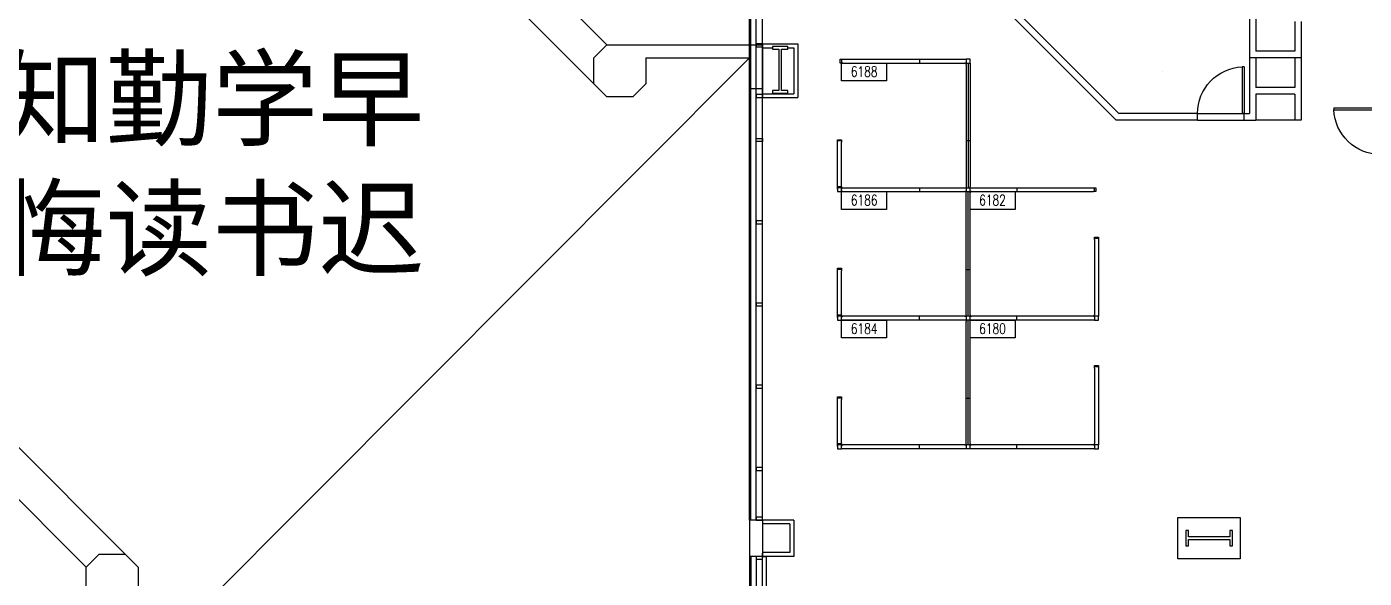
# Model space of a CAD drawing. Header units: millimetres. Extents: x 489553472 to 489553809, y 110504095 to 110504426.
# Drawn here: x 489553631.5 to 489553734.5, y 110504219.5 to 110504261.9 of the extents above; entities that cross this region are included whole.
import ezdxf
from ezdxf.enums import TextEntityAlignment as Align

# ---------------------------------------------------------------- set-up
doc = ezdxf.new("R2010")
doc.units = ezdxf.units.MM
for name, color, linetype in [('C-L-NUBER', 30, 'Continuous'), ('E-B-CORE', 30, 'Continuous'), ('E-B-FURR', 6, 'Continuous'), ('E-B-GLAZ', 72, 'Continuous'), ('E-B-MULL', 8, 'Continuous'), ('E-B-SHEL', 2, 'Continuous'), ('E-C-HEAD', 5, 'Continuous'), ('E-F-DOOR', 3, 'Continuous'), ('E-F-SILL', 8, 'Continuous'), ('E-S-COLM', 8, 'Continuous'), ('PANELS_201', 6, 'Continuous'), ('RMNUM', 40, 'Continuous'), ('TXT', 7, 'Continuous')]:
    doc.layers.add(name, color=color, linetype=linetype)
doc.styles.add('ROMANS', font='romans', dxfattribs={"width": 0.75, "height": 8})
doc.styles.get("Standard").update_dxf_attribs({"font": 'arial.ttf'})

# ---------------------------------------------------------------- blocks, each defined once
blk = doc.blocks.new('DR-36')
for p, q in [((0, 36), (0, 0)), ((0, 36), (1.5, 36)), ((1.5, 36), (1.5, 0)), ((0, 0), (1.5, 0))]:
    blk.add_line(p, q)
blk.add_arc((0, 0), 36, 0, 87.6141)
blk = doc.blocks.new('RMNUM')
at = {"layer": 'RMNUM'}
blk.add_lwpolyline([(-16.33354, 6.674702), (18.388073, 6.674702), (18.388073, -6.982766), (-16.33354, -6.982766), (-16.33354, 6.674702)], dxfattribs=at)
at = {"layer": 'RMNUM', "style": 'ROMANS', "width": 0.75}
blk.add_attdef('NUMBER', text='', height=8, dxfattribs=at).set_placement((1.027267, 0.114097), align=Align.MIDDLE_CENTER)

msp = doc.modelspace()

# ---------------------------------------------------------------- linework, layer by layer
msp.add_line((489553718.9670796, 110504258.5023449), (489553718.9670796, 110504258.5023449))
at = {"layer": 'C-L-NUBER'}
msp.add_line((489553637.0485221, 110504209.3123077), (489553687.1561564, 110504259.5370992), dxfattribs=at)
at = {"layer": 'E-B-CORE'}
for p, q in [((489553725.6561564, 110504275.1370992), (489553725.6561564, 110504259.5370992)), ((489553726.1561564, 110504275.1370992), (489553726.1561564, 110504260.0370992)), ((489553729.1561564, 110504262.3370992), (489553729.1561564, 110504260.0370992)), ((489553729.6561564, 110504262.3370992), (489553729.6561564, 110504259.5370992)), ((489553729.6561564, 110504259.5370992), (489553725.6561564, 110504259.5370992)), ((489553729.1561564, 110504260.0370992), (489553726.1561564, 110504260.0370992))]:
    msp.add_line(p, q, dxfattribs=at)
at = {"layer": 'E-B-FURR'}
for p, q in [((489553688.1561564, 110504223.9370992), (489553688.1561564, 110504268.8735)), ((489553715.3968756, 110504254.7370992), (489553701.1561564, 110504268.9778184)), ((489553715.6039824, 110504255.2370992), (489553705.426424, 110504265.4146576)), ((489553688.1561564, 110504260.6075348), (489553690.8561563, 110504260.6075348)), ((489553688.1561564, 110504260.6075348), (489553688.1561564, 110504260.3075348)), ((489553690.8561563, 110504260.6075348), (489553690.8561563, 110504256.4666636)), ((489553688.1561564, 110504260.3075348), (489553688.9061564, 110504260.3075348)), ((489553690.1061563, 110504260.3075348), (489553690.5561564, 110504260.3075348)), ((489553690.5561564, 110504260.3075348), (489553690.5561564, 110504256.7666636)), ((489553725.6561564, 110504259.5370992), (489553725.6561564, 110504255.2370992)), ((489553726.1561564, 110504259.5370992), (489553726.1561564, 110504257.2370992)), ((489553729.1561564, 110504259.5370992), (489553729.1561564, 110504257.2370992)), ((489553729.6561564, 110504259.5370992), (489553729.6561564, 110504254.7370992)), ((489553688.1561564, 110504256.7666636), (489553690.5561564, 110504256.7666636)), ((489553688.1561564, 110504256.7666636), (489553688.1561564, 110504256.4666636)), ((489553688.1561564, 110504256.4666636), (489553690.8561563, 110504256.4666636)), ((489553729.1561564, 110504257.2370992), (489553726.1561564, 110504257.2370992)), ((489553729.1561564, 110504256.7370992), (489553726.1561564, 110504256.7370992)), ((489553726.1561564, 110504256.7370992), (489553726.1561564, 110504254.7370992)), ((489553729.1561564, 110504256.7370992), (489553729.1561564, 110504254.7370992)), ((489553721.6561564, 110504254.7370992), (489553715.3968756, 110504254.7370992)), ((489553721.6561564, 110504255.2370992), (489553715.6039824, 110504255.2370992)), ((489553721.6561564, 110504254.7370992), (489553721.6561564, 110504255.2370992)), ((489553725.2561564, 110504255.2370992), (489553725.6561564, 110504255.2370992)), ((489553725.2561564, 110504254.7370992), (489553725.2561564, 110504255.2370992)), ((489553725.2561564, 110504254.7370992), (489553726.1561564, 110504254.7370992)), ((489553729.6561564, 110504254.7370992), (489553729.1561564, 110504254.7370992)), ((489553690.5561564, 110504223.9370992), (489553688.1561564, 110504223.9370992)), ((489553690.2561564, 110504223.6370992), (489553688.1561564, 110504223.6370992)), ((489553690.2561564, 110504223.6370992), (489553690.2561564, 110504221.4370992)), ((489553690.5561564, 110504223.9370992), (489553690.5561564, 110504221.1370992)), ((489553690.2561564, 110504221.4370992), (489553688.1561564, 110504221.4370992)), ((489553690.5561564, 110504221.1370992), (489553688.1561564, 110504221.1370992))]:
    msp.add_line(p, q, dxfattribs=at)
msp.add_lwpolyline([(489553724.9561564, 110504224.1370992), (489553724.9561564, 110504220.9370992), (489553720.1561564, 110504220.9370992), (489553720.1561564, 110504224.1370992)], close=True, dxfattribs=at)
at = {"layer": 'E-B-GLAZ'}
for p, q in [((489553687.1561564, 110504223.9370992), (489553687.1561564, 110504269.1006529)), ((489553687.2561564, 110504223.9370992), (489553687.2561564, 110504269.1006529)), ((489553687.6561564, 110504223.9370992), (489553687.6561564, 110504269.1006529)), ((489553687.1561564, 110504221.1370992), (489553687.1561564, 110504211.5370992)), ((489553687.2561564, 110504221.1370992), (489553687.2561564, 110504211.5370992)), ((489553687.6561564, 110504221.1370992), (489553687.6561564, 110504211.5370992))]:
    msp.add_line(p, q, dxfattribs=at)
at = {"layer": 'E-B-MULL'}
for points in [[(489553687.6561564, 110504260.3851451), (489553688.1561564, 110504260.3851451), (489553688.1561564, 110504260.6101451), (489553687.6561564, 110504260.6101451)], [(489553687.6561564, 110504256.4751774), (489553688.1561564, 110504256.4751774), (489553688.1561564, 110504256.7001774), (489553687.6561564, 110504256.7001774)], [(489553687.6561564, 110504253.3120992), (489553688.1561564, 110504253.3120992), (489553688.1561564, 110504253.0870992), (489553687.6561564, 110504253.0870992)], [(489553687.6561564, 110504246.7558492), (489553688.1561564, 110504246.7558492), (489553688.1561564, 110504246.9808492), (489553687.6561564, 110504246.9808492)], [(489553687.6561564, 110504240.4245992), (489553688.1561564, 110504240.4245992), (489553688.1561564, 110504240.6495992), (489553687.6561564, 110504240.6495992)], [(489553687.6561564, 110504234.0933492), (489553688.1561564, 110504234.0933492), (489553688.1561564, 110504234.3183492), (489553687.6561564, 110504234.3183492)], [(489553687.6561564, 110504227.7620992), (489553688.1561564, 110504227.7620992), (489553688.1561564, 110504227.9870992), (489553687.6561564, 110504227.9870992)], [(489553687.6561564, 110504223.9370992), (489553688.1561564, 110504223.9370992), (489553688.1561564, 110504224.1620992), (489553687.6561564, 110504224.1620992)], [(489553687.6561564, 110504220.9120992), (489553688.1561564, 110504220.9120992), (489553688.1561564, 110504221.1370992), (489553687.6561564, 110504221.1370992)]]:
    msp.add_lwpolyline(points, close=True, dxfattribs=at)
at = {"layer": 'E-B-SHEL'}
for p, q in [((489553676.1561564, 110504256.5370992), (489553634.9561564, 110504297.7370992)), ((489553676.1583236, 110504260.5370992), (489553638.9561564, 110504297.7392664)), ((489553598.8485221, 110504261.5123077), (489553640.0485221, 110504220.3123077)), ((489553675.1561564, 110504259.5370992), (489553676.1561564, 110504260.5370992)), ((489553676.1561564, 110504260.5370992), (489553688.1561564, 110504260.5370992)), ((489553675.1561564, 110504257.5370992), (489553675.1561564, 110504259.5370992)), ((489553679.1561564, 110504259.5370992), (489553687.1561564, 110504259.5370992)), ((489553679.1561564, 110504259.5370992), (489553679.1561564, 110504257.5370992)), ((489553687.1561564, 110504259.5370992), (489553687.1561564, 110504257.1370992)), ((489553688.1561564, 110504260.2469403), (489553688.1561564, 110504256.8469403)), ((489553598.8463549, 110504257.5123077), (489553636.0485221, 110504220.3101405)), ((489553679.1561564, 110504257.5370992), (489553678.1561564, 110504256.5370992)), ((489553678.1561564, 110504256.5370992), (489553676.1561564, 110504256.5370992)), ((489553688.1561564, 110504257.1370992), (489553687.1561564, 110504257.1370992)), ((489553687.1561564, 110504223.9370992), (489553687.1561564, 110504221.1370992)), ((489553688.1561564, 110504223.9370992), (489553687.1561564, 110504223.9370992)), ((489553688.1561564, 110504223.9370992), (489553688.1561564, 110504221.1370992)), ((489553636.0485221, 110504220.3123077), (489553637.0485221, 110504221.3123077)), ((489553637.0485221, 110504221.3123077), (489553639.0485221, 110504221.3123077)), ((489553688.1561564, 110504221.1370992), (489553687.1561564, 110504221.1370992)), ((489553636.0485221, 110504208.3123077), (489553636.0485221, 110504220.3123077)), ((489553640.0485221, 110504220.3123077), (489553640.0485221, 110504218.3123077))]:
    msp.add_line(p, q, dxfattribs=at)
at = {"layer": 'E-C-HEAD'}
for p, q in [((489553721.6561564, 110504255.2370992), (489553725.2561564, 110504255.2370992)), ((489553721.6561564, 110504254.7370992), (489553725.2561564, 110504254.7370992)), ((489553729.1561564, 110504254.7370992), (489553726.1561564, 110504254.7370992)), ((489553688.1561564, 110504211.5370992), (489553688.1561564, 110504221.3780002))]:
    msp.add_line(p, q, dxfattribs=at)
at = {"layer": 'E-F-SILL'}
for points in [[(489553688.1561564, 110504211.5370992), (489553688.4561564, 110504211.5370992), (489553688.4561564, 110504221.1370992), (489553688.4561564, 110504221.1370992)], [(489553688.1561564, 110504221.1370992), (489553688.1561564, 110504221.1370992), (489553688.4561564, 110504221.1370992), (489553688.4561564, 110504221.1370992)]]:
    msp.add_lwpolyline(points, dxfattribs=at)
at = {"layer": 'E-S-COLM'}
for points in [[(489553690.1061563, 110504260.2075348), (489553690.1061563, 110504260.4075348), (489553688.9061564, 110504260.4075348), (489553688.9061564, 110504260.2075348), (489553689.4061564, 110504260.2075348), (489553689.4061564, 110504257.0075348), (489553688.9061564, 110504257.0075348), (489553688.9061564, 110504256.8075348), (489553690.1061563, 110504256.8075348), (489553690.1061563, 110504257.0075348), (489553689.6061563, 110504257.0075348), (489553689.6061563, 110504260.2075348)], [(489553724.1561564, 110504221.9370992), (489553724.3561563, 110504221.9370992), (489553724.3561563, 110504223.1370992), (489553724.1561564, 110504223.1370992), (489553724.1561564, 110504222.6370992), (489553720.9561564, 110504222.6370992), (489553720.9561564, 110504223.1370992), (489553720.7561564, 110504223.1370992), (489553720.7561564, 110504221.9370992), (489553720.9561564, 110504221.9370992), (489553720.9561564, 110504222.4370992), (489553724.1561564, 110504222.4370992)]]:
    msp.add_lwpolyline(points, close=True, dxfattribs=at)
at = {"layer": 'PANELS_201', "linetype": 'Continuous'}
for p, q in [((489553694.2353896, 110504249.5275325), (489553693.9353896, 110504249.5275325)), ((489553694.2353896, 110504239.6275325), (489553693.9353896, 110504239.6275325)), ((489553694.2353896, 110504229.7275325), (489553693.9353896, 110504229.7275325))]:
    msp.add_line(p, q, dxfattribs=at)
for points in [[(489553694.3353896, 110504259.1275325), (489553694.2353896, 110504259.1275325), (489553694.1353896, 110504259.1275325), (489553694.1353896, 110504259.4275325), (489553694.3353896, 110504259.4275325)], [(489553694.2353896, 110504259.4275325), (489553694.2353896, 110504259.1275325)], [(489553694.3353896, 110504259.4275325), (489553700.1353896, 110504259.4275325)], [(489553694.3353896, 110504259.1275325), (489553700.1353896, 110504259.1275325)], [(489553700.1353896, 110504259.4275325), (489553700.3353896, 110504259.4275325)], [(489553700.1353896, 110504259.1275325), (489553700.3353896, 110504259.1275325)], [(489553700.2353896, 110504259.4275325), (489553700.2353896, 110504259.1275325)], [(489553700.3353896, 110504259.4275325), (489553703.7353896, 110504259.4275325)], [(489553700.3353896, 110504259.1275325), (489553703.7353896, 110504259.1275325)], [(489553703.7353896, 110504259.4275325), (489553703.8353896, 110504259.4275325), (489553703.8353896, 110504259.1275325), (489553703.7353896, 110504259.1275325)], [(489553704.1353896, 110504259.1275325), (489553704.1353896, 110504259.4275325), (489553703.8353896, 110504259.4275325)], [(489553703.8353896, 110504259.0275325), (489553703.8353896, 110504259.1275325), (489553704.1353896, 110504259.1275325), (489553704.1353896, 110504259.0275325)], [(489553703.8353896, 110504259.0275325), (489553703.8353896, 110504253.2275325)], [(489553703.9853896, 110504259.1275325), (489553703.9853896, 110504253.1275325)], [(489553704.1353896, 110504259.0275325), (489553704.1353896, 110504253.2275325)], [(489553693.9353896, 110504253.0275323), (489553693.9353896, 110504253.1275323), (489553693.9353896, 110504253.2275323), (489553694.2353896, 110504253.2275323), (489553694.2353896, 110504253.0275323)], [(489553694.2353896, 110504253.1275323), (489553693.9353896, 110504253.1275323)], [(489553693.9353896, 110504249.6275325), (489553693.9353896, 110504253.0275323)], [(489553694.2353896, 110504249.6275325), (489553694.2353896, 110504253.0275323)], [(489553703.8353896, 110504253.2275325), (489553703.8353896, 110504253.0275325)], [(489553704.1353896, 110504253.1275325), (489553703.8353896, 110504253.1275325)], [(489553703.8353896, 110504253.0275325), (489553703.8353896, 110504249.6275325)], [(489553703.9853896, 110504253.1275325), (489553703.9853896, 110504249.5275325)], [(489553704.1353896, 110504253.2275325), (489553704.1353896, 110504253.0275325)], [(489553704.1353896, 110504253.0275325), (489553704.1353896, 110504249.6275325)], [(489553693.9353896, 110504249.4275325), (489553693.9353896, 110504249.5275325), (489553693.9353896, 110504249.6275325), (489553694.2353896, 110504249.6275325), (489553694.2353896, 110504249.4275325)], [(489553694.2353896, 110504249.6275325), (489553694.2353896, 110504249.5275325), (489553693.9353896, 110504249.5275325), (489553693.9353896, 110504249.6275325)], [(489553693.9353896, 110504249.5275325), (489553693.9353896, 110504249.2275325), (489553694.2353896, 110504249.2275325)], [(489553694.3353896, 110504249.2275325), (489553694.2353896, 110504249.2275325), (489553694.2353896, 110504249.5275325), (489553694.3353896, 110504249.5275325)], [(489553694.3353896, 110504249.5275325), (489553700.1353896, 110504249.5275325)], [(489553694.3353896, 110504249.2275325), (489553700.1353896, 110504249.2275325)], [(489553700.1353896, 110504249.5275325), (489553700.3353896, 110504249.5275325)], [(489553700.1353896, 110504249.2275325), (489553700.3353896, 110504249.2275325)], [(489553700.2353896, 110504249.5275325), (489553700.2353896, 110504249.2275325)], [(489553700.3353896, 110504249.5275325), (489553703.7353896, 110504249.5275325)], [(489553700.3353896, 110504249.2275325), (489553703.7353896, 110504249.2275325)], [(489553703.7353896, 110504249.5275325), (489553703.8353896, 110504249.5275325), (489553703.8353896, 110504249.2275325), (489553703.7353896, 110504249.2275325)], [(489553703.8353896, 110504249.6275325), (489553703.8353896, 110504249.5275325), (489553704.1353896, 110504249.5275325), (489553704.1353896, 110504249.6275325)], [(489553703.8353896, 110504249.1275325), (489553703.8353896, 110504249.2275325), (489553704.1353896, 110504249.2275325), (489553704.1353896, 110504249.1275325)], [(489553703.9853896, 110504243.2275325), (489553703.9853896, 110504249.2275325)], [(489553704.2353896, 110504249.2275325), (489553704.1353896, 110504249.2275325), (489553704.1353896, 110504249.5275325), (489553704.2353896, 110504249.5275325)], [(489553704.2353896, 110504249.5275325), (489553707.6353896, 110504249.5275325)], [(489553704.2353896, 110504249.2275325), (489553707.6353896, 110504249.2275325)], [(489553707.6353896, 110504249.5275325), (489553707.8353896, 110504249.5275325)], [(489553707.6353896, 110504249.2275325), (489553707.8353896, 110504249.2275325)], [(489553707.7353896, 110504249.5275325), (489553707.7353896, 110504249.2275325)], [(489553707.8353896, 110504249.5275325), (489553713.6353896, 110504249.5275325)], [(489553707.8353896, 110504249.2275325), (489553713.6353896, 110504249.2275325)], [(489553713.6353896, 110504249.5275325), (489553713.7353896, 110504249.5275325), (489553713.8353896, 110504249.5275325), (489553713.8353896, 110504249.2275325), (489553713.6353896, 110504249.2275325)], [(489553713.7353896, 110504249.2275325), (489553713.7353896, 110504249.5275325)], [(489553703.8353896, 110504243.3275325), (489553703.8353896, 110504249.1275325)], [(489553704.1353896, 110504243.3275325), (489553704.1353896, 110504249.1275325)], [(489553713.7353896, 110504245.5275325), (489553713.7353896, 110504245.6275325), (489553713.7353896, 110504245.7275325), (489553714.0353895, 110504245.7275325), (489553714.0353895, 110504245.5275325)], [(489553714.0353895, 110504245.6275325), (489553713.7353896, 110504245.6275325)], [(489553713.7353896, 110504245.5275325), (489553713.7353896, 110504239.7275325)], [(489553714.0353895, 110504245.5275325), (489553714.0353895, 110504239.7275325)], [(489553693.9353896, 110504243.1275323), (489553693.9353896, 110504243.2275323), (489553693.9353896, 110504243.3275323), (489553694.2353896, 110504243.3275323), (489553694.2353896, 110504243.1275323)], [(489553694.2353896, 110504243.2275323), (489553693.9353896, 110504243.2275323)], [(489553693.9353896, 110504239.7275325), (489553693.9353896, 110504243.1275323)], [(489553694.2353896, 110504239.7275325), (489553694.2353896, 110504243.1275323)], [(489553703.8353896, 110504243.1275325), (489553703.8353896, 110504243.3275325)], [(489553703.8353896, 110504243.2275325), (489553704.1353896, 110504243.2275325)], [(489553703.8353896, 110504239.7275325), (489553703.8353896, 110504243.1275325)], [(489553703.9853896, 110504239.6275325), (489553703.9853896, 110504243.2275325)], [(489553704.1353896, 110504243.1275325), (489553704.1353896, 110504243.3275325)], [(489553704.1353896, 110504239.7275325), (489553704.1353896, 110504243.1275325)], [(489553694.2353896, 110504239.7275325), (489553694.2353896, 110504239.6275325), (489553693.9353896, 110504239.6275325), (489553693.9353896, 110504239.7275325)], [(489553693.9353896, 110504239.5275325), (489553693.9353896, 110504239.6275325), (489553693.9353896, 110504239.7275325), (489553694.2353896, 110504239.7275325), (489553694.2353896, 110504239.5275325)], [(489553693.9353896, 110504239.6275325), (489553693.9353896, 110504239.3275325), (489553694.2353896, 110504239.3275325)], [(489553694.3353896, 110504239.3275325), (489553694.2353896, 110504239.3275325), (489553694.2353896, 110504239.6275325), (489553694.3353896, 110504239.6275325)], [(489553700.1353896, 110504239.6275325), (489553694.3353896, 110504239.6275325)], [(489553700.1353896, 110504239.3275325), (489553694.3353896, 110504239.3275325)], [(489553700.3353896, 110504239.6275325), (489553700.1353896, 110504239.6275325)], [(489553700.3353896, 110504239.3275325), (489553700.1353896, 110504239.3275325)], [(489553700.2353896, 110504239.3275325), (489553700.2353896, 110504239.6275325)], [(489553703.7353896, 110504239.6275325), (489553700.3353896, 110504239.6275325)], [(489553703.7353896, 110504239.3275325), (489553700.3353896, 110504239.3275325)], [(489553703.7353896, 110504239.6275325), (489553703.8353896, 110504239.6275325), (489553703.8353896, 110504239.3275325), (489553703.7353896, 110504239.3275325)], [(489553704.1353896, 110504239.7275325), (489553704.1353896, 110504239.6275325), (489553703.8353896, 110504239.6275325), (489553703.8353896, 110504239.7275325)], [(489553704.1353896, 110504239.2275325), (489553704.1353896, 110504239.3275325), (489553703.8353896, 110504239.3275325), (489553703.8353896, 110504239.2275325)], [(489553703.8353896, 110504233.4275325), (489553703.8353896, 110504239.2275325)], [(489553703.9853896, 110504233.3275325), (489553703.9853896, 110504239.3275325)], [(489553704.2353896, 110504239.3275325), (489553704.1353896, 110504239.3275325), (489553704.1353896, 110504239.6275325), (489553704.2353896, 110504239.6275325)], [(489553704.1353896, 110504233.4275325), (489553704.1353896, 110504239.2275325)], [(489553707.6353896, 110504239.6275325), (489553704.2353896, 110504239.6275325)], [(489553707.6353896, 110504239.3275325), (489553704.2353896, 110504239.3275325)], [(489553707.8353896, 110504239.6275325), (489553707.6353896, 110504239.6275325)], [(489553707.8353896, 110504239.3275325), (489553707.6353896, 110504239.3275325)], [(489553707.7353896, 110504239.3275325), (489553707.7353896, 110504239.6275325)], [(489553713.6353896, 110504239.6275325), (489553707.8353896, 110504239.6275325)], [(489553713.6353896, 110504239.3275325), (489553707.8353896, 110504239.3275325)], [(489553713.6353896, 110504239.6275325), (489553713.7353896, 110504239.6275325), (489553713.7353896, 110504239.3275325), (489553713.6353896, 110504239.3275325)], [(489553714.0353895, 110504239.7275325), (489553714.0353895, 110504239.6275325), (489553713.7353896, 110504239.6275325), (489553713.7353896, 110504239.7275325)], [(489553713.7353896, 110504239.3275325), (489553714.0353895, 110504239.3275325), (489553714.0353895, 110504239.6275325)], [(489553713.7353896, 110504235.6275325), (489553713.7353896, 110504235.7275325), (489553713.7353896, 110504235.8275325), (489553714.0353895, 110504235.8275325), (489553714.0353895, 110504235.6275325)], [(489553714.0353895, 110504235.7275325), (489553713.7353896, 110504235.7275325)], [(489553713.7353896, 110504235.6275325), (489553713.7353896, 110504229.8275325)], [(489553714.0353895, 110504235.6275325), (489553714.0353895, 110504229.8275325)], [(489553693.9353896, 110504233.2275323), (489553693.9353896, 110504233.3275323), (489553693.9353896, 110504233.4275323), (489553694.2353896, 110504233.4275323), (489553694.2353896, 110504233.2275323)], [(489553694.2353896, 110504233.3275323), (489553693.9353896, 110504233.3275323)], [(489553693.9353896, 110504229.8275325), (489553693.9353896, 110504233.2275323)], [(489553694.2353896, 110504229.8275325), (489553694.2353896, 110504233.2275323)], [(489553703.8353896, 110504233.2275325), (489553703.8353896, 110504233.4275325)], [(489553703.8353896, 110504233.3275325), (489553704.1353896, 110504233.3275325)], [(489553703.8353896, 110504229.8275325), (489553703.8353896, 110504233.2275325)], [(489553703.9853896, 110504229.7275325), (489553703.9853896, 110504233.3275325)], [(489553704.1353896, 110504233.2275325), (489553704.1353896, 110504233.4275325)], [(489553704.1353896, 110504229.8275325), (489553704.1353896, 110504233.2275325)], [(489553694.2353896, 110504229.8275325), (489553694.2353896, 110504229.7275325), (489553693.9353896, 110504229.7275325), (489553693.9353896, 110504229.8275325)], [(489553693.9353896, 110504229.6275325), (489553693.9353896, 110504229.7275325), (489553693.9353896, 110504229.8275325), (489553694.2353896, 110504229.8275325), (489553694.2353896, 110504229.6275325)], [(489553693.9353896, 110504229.7275325), (489553693.9353896, 110504229.4275325), (489553694.2353896, 110504229.4275325)], [(489553694.3353896, 110504229.4275325), (489553694.2353896, 110504229.4275325), (489553694.2353896, 110504229.7275325), (489553694.3353896, 110504229.7275325)], [(489553700.1353896, 110504229.7275325), (489553694.3353896, 110504229.7275325)], [(489553700.3353896, 110504229.7275325), (489553700.1353896, 110504229.7275325)], [(489553700.2353896, 110504229.4275325), (489553700.2353896, 110504229.7275325)], [(489553703.7353896, 110504229.7275325), (489553700.3353896, 110504229.7275325)], [(489553703.7353896, 110504229.7275325), (489553703.8353896, 110504229.7275325), (489553703.8353896, 110504229.4275325), (489553703.7353896, 110504229.4275325)], [(489553704.1353896, 110504229.8275325), (489553704.1353896, 110504229.7275325), (489553703.8353896, 110504229.7275325), (489553703.8353896, 110504229.8275325)], [(489553704.2353896, 110504229.4275325), (489553704.1353896, 110504229.4275325), (489553704.1353896, 110504229.7275325), (489553704.2353896, 110504229.7275325)], [(489553707.6353896, 110504229.7275325), (489553704.2353896, 110504229.7275325)], [(489553707.8353896, 110504229.7275325), (489553707.6353896, 110504229.7275325)], [(489553707.7353896, 110504229.4275325), (489553707.7353896, 110504229.7275325)], [(489553713.6353896, 110504229.7275325), (489553707.8353896, 110504229.7275325)], [(489553713.6353896, 110504229.7275325), (489553713.7353896, 110504229.7275325), (489553713.7353896, 110504229.4275325), (489553713.6353896, 110504229.4275325)], [(489553714.0353895, 110504229.8275325), (489553714.0353895, 110504229.7275325), (489553713.7353896, 110504229.7275325), (489553713.7353896, 110504229.8275325)], [(489553713.7353896, 110504229.4275325), (489553714.0353895, 110504229.4275325), (489553714.0353895, 110504229.7275325)], [(489553700.1353896, 110504229.4275325), (489553694.3353896, 110504229.4275325)], [(489553700.3353896, 110504229.4275325), (489553700.1353896, 110504229.4275325)], [(489553703.7353896, 110504229.4275325), (489553700.3353896, 110504229.4275325)], [(489553704.1353896, 110504229.4275325), (489553703.8353896, 110504229.4275325)], [(489553707.6353896, 110504229.4275325), (489553704.2353896, 110504229.4275325)], [(489553707.8353896, 110504229.4275325), (489553707.6353896, 110504229.4275325)], [(489553713.6353896, 110504229.4275325), (489553707.8353896, 110504229.4275325)]]:
    msp.add_lwpolyline(points, dxfattribs=at)

# ---------------------------------------------------------------- block references
at = {"xscale": 0.1, "yscale": 0.1, "zscale": 0.1}
for p, values in [((489553695.8687435, 110504258.4600622), {'NUMBER': '6188'}), ((489553695.8687435, 110504248.5600622), {'NUMBER': '6186'}), ((489553705.7687436, 110504248.5600622), {'NUMBER': '6182'}), ((489553695.8687435, 110504238.6600622), {'NUMBER': '6184'}), ((489553705.7687436, 110504238.6600622), {'NUMBER': '6180'})]:
    msp.add_blockref('RMNUM', p, dxfattribs=at).add_auto_attribs(values)
at = {"layer": 'E-F-DOOR', "xscale": -0.1, "yscale": 0.1, "zscale": 0.1}
msp.add_blockref('DR-36', (489553725.2561564, 110504255.2370992), dxfattribs=at)
at = {"layer": 'E-F-DOOR', "xscale": -0.1, "yscale": 0.1, "zscale": 0.1, "rotation": 90}
msp.add_blockref('DR-36', (489553735.7561564, 110504255.6870992), dxfattribs=at)

# ---------------------------------------------------------------- texts
at = {"layer": 'TXT', "insert": (489553588.4401708, 110504279.3856266), "char_height": 6, "attachment_point": 1}
msp.add_mtext_dynamic_manual_height_columns('{\\fKaiTi|b0|i0|c134|p49;\u3000  三更灯火五更鸡\\P\u3000\u3000正是男儿读书时\\P\u3000\u3000黑发不知勤学早\\P\u3000\u3000白首方悔读书迟}', width=106.645413041, gutter_width=12.5, heights=[50.3017582], dxfattribs=at)

doc.saveas('drawing.dxf')
